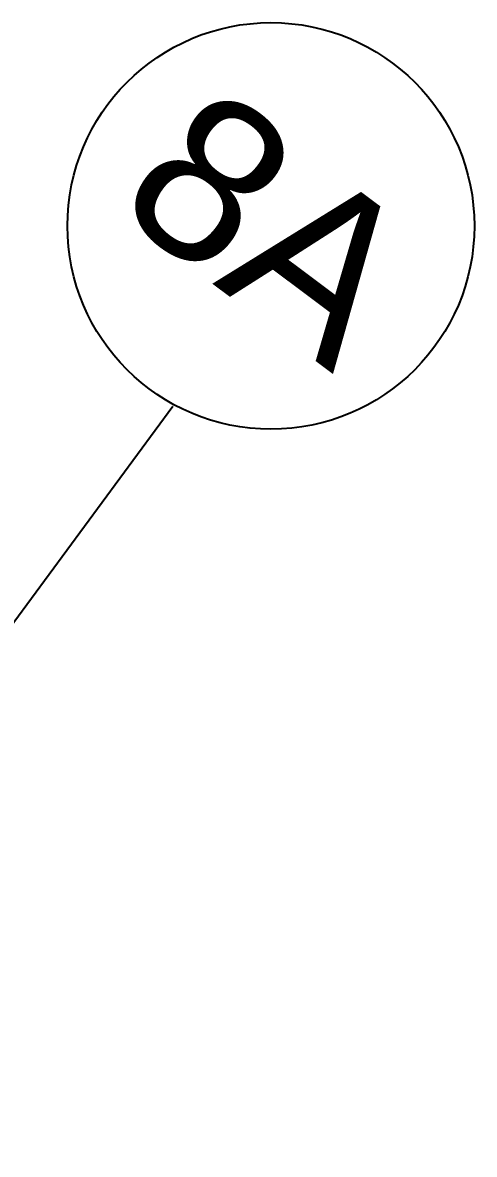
# Model space of a CAD drawing. Header units: millimetres. Extents: x 400392 to 401186, y 4543812 to 4544115.
# Drawn here: x 400763.209 to 400764.319, y 4544039.165 to 4544041.948 of the extents above; entities that cross this region are included whole.
import ezdxf
from ezdxf.enums import TextEntityAlignment as Align

# ---------------------------------------------------------------- set-up
doc = ezdxf.new("R2010")
doc.units = ezdxf.units.MM
doc.linetypes.add('AKS', pattern=[3, 2.5, -0.25, 0, -0.25])
for name, color, linetype in [('aks prota', 2, 'AKS'), ('caks prota', 4, 'Continuous'), ('taks prota', 7, 'Continuous')]:
    doc.layers.add(name, color=color, linetype=linetype)
doc.styles.add('TAKS', font='Arial Unicode.ttf')

msp = doc.modelspace()

# ---------------------------------------------------------------- linework, layer by layer
at = {"layer": 'aks prota', "ltscale": 10}
msp.add_line((400735.88957, 4544003.3983), (400763.57787, 4544041.00478), dxfattribs=at)
msp.add_line((400735.88957, 4544003.3983), (400763.57787, 4544041.00478), dxfattribs=at)
msp.add_line((400735.88957, 4544003.3983), (400763.57787, 4544041.00478), dxfattribs=at)
at = {"layer": 'caks prota', "ltscale": 0.05}
msp.add_circle((400763.81897, 4544041.44818), 0.5, dxfattribs=at)
msp.add_circle((400763.81897, 4544041.44818), 0.5, dxfattribs=at)
msp.add_circle((400763.81897, 4544041.44818), 0.5, dxfattribs=at)

# ---------------------------------------------------------------- texts
at = {"layer": 'taks prota', "style": 'TAKS'}
msp.add_text('8A', height=0.4, rotation=323.14229, dxfattribs=at).set_placement((400763.81897, 4544041.44818), align=Align.MIDDLE_CENTER)
msp.add_text('8A', height=0.4, rotation=323.14229, dxfattribs=at).set_placement((400763.81897, 4544041.44818), align=Align.MIDDLE_CENTER)
msp.add_text('8A', height=0.4, rotation=323.14229, dxfattribs=at).set_placement((400763.81897, 4544041.44818), align=Align.MIDDLE_CENTER)

doc.saveas('drawing.dxf')
